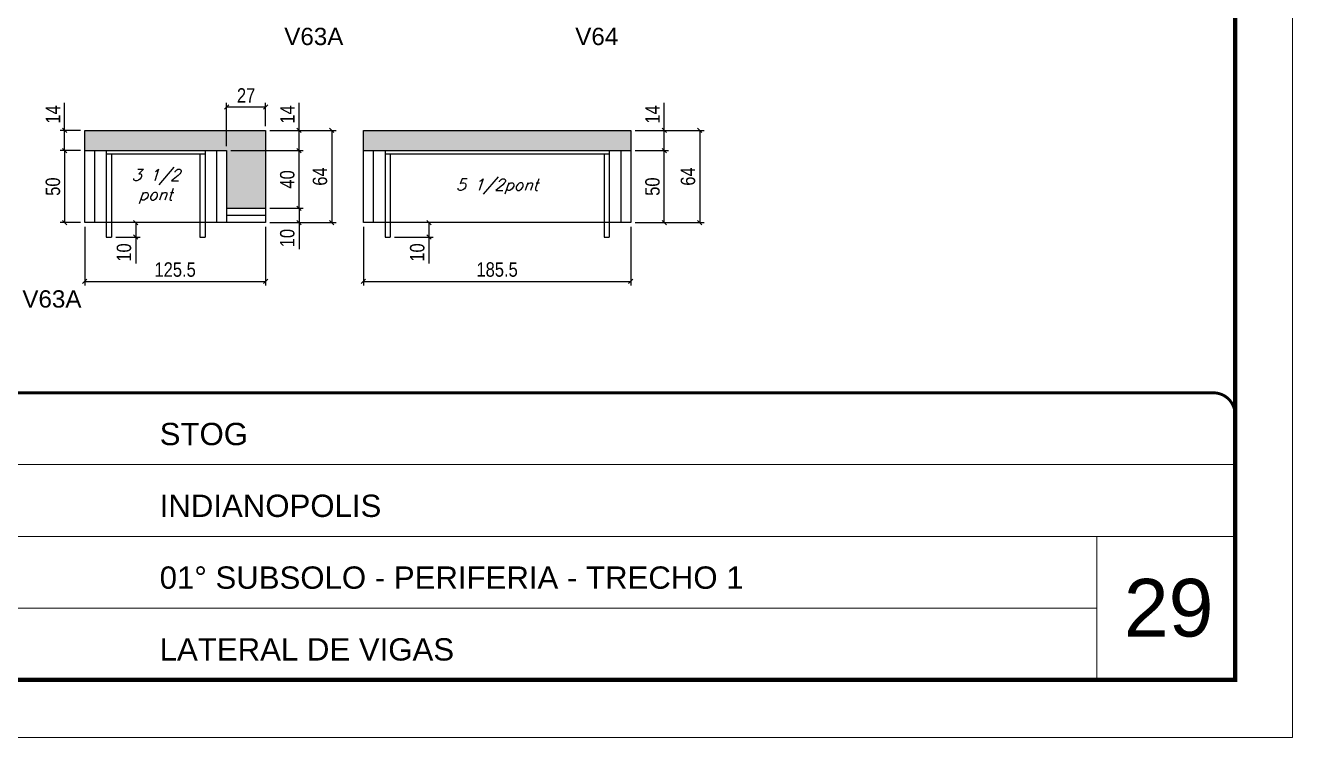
# Model space of a CAD drawing. Extents: x 0 to 6325, y 5574 to 19307.
# Drawn here: x 605 to 1485, y 9020 to 9514 of the extents above; entities that cross this region are included whole.
import ezdxf

# ---------------------------------------------------------------- set-up
doc = ezdxf.new("R2010")
doc.units = 0
doc.linetypes.add('CONTINUO', pattern=[0])
doc.linetypes.add('DASHED', pattern=[0.75, 0.5, -0.25])
for name, color, linetype in [('1', 1, 'Continuous'), ('5', 5, 'Continuous'), ('COTA', 241, 'Continuous'), ('Painéis', 200, 'Continuous'), ('SARR_2.2x10', 60, 'Continuous'), ('SARR_2.2x7', 40, 'Continuous'), ('SARR_3.5x7', 81, 'Continuous'), ('texto', 7, 'Continuous')]:
    doc.layers.add(name, color=color, linetype=linetype)
for name, color, linetype, lineweight in [('CARIMBO', 255, 'Continuous', 9), ('Folhas', 255, 'Continuous', 9), ('SARRAFO DE PRESSAO', 251, 'DASHED', 9)]:
    doc.layers.add(name, color=color, linetype=linetype, lineweight=lineweight)
doc.styles.add('arial', font='arial.ttf')
doc.styles.add('COTA TECNICA', font='techl___.ttf', dxfattribs={"height": 10})
doc.styles.add('Romans', font='romans.shx')
doc.styles.get("Standard").update_dxf_attribs({"font": 'arial.ttf'})
doc.dimstyles.new('PAINEL', dxfattribs={"dimtxt": 10, "dimasz": 3, "dimexe": 3, "dimexo": 3, "dimgap": 3, "dimtad": 1, "dimdec": 1, "dimzin": 12, "dimdsep": 46, "dimtxsty": 'COTA TECNICA', "dimblk1": 'OBLIQUE', "dimblk2": 'OBLIQUE', "dimsah": 1, "dimcen": 0.9, "dimclrd": 4, "dimclre": 4, "dimclrt": 240, "dimadec": 1, "dimazin": 3, "dimtfac": 1, "dimtdec": 1, "dimtmove": 0, "dimatfit": 3, "dimfxl": 1, "dimtolj": 1, "dimtzin": 12, "dimarcsym": 0})

# ---------------------------------------------------------------- blocks, each defined once
blk = doc.blocks.new('9999999999')
at = {"color": 30, "linetype": 'CONTINUO'}
for p, q in [((98564.56, 34379.64), (99583.98, 34379.64)), ((98564.56, 34329.83), (99487.98, 34329.83)), ((99583.98, 34329.83), (99487.98, 34329.83)), ((99487.98, 34329.83), (99487.98, 34230.21)), ((98564.56, 34280.02), (99487.98, 34280.02))]:
    blk.add_line(p, q, dxfattribs=at)
at = {"color": 30, "linetype": 'CONTINUO', "const_width": 2}
blk.add_lwpolyline([(99583.98, 34230.21), (99583.98, 34414.45, 0.414214), (99568.98, 34429.45), (98228.98, 34429.45, 0.414214), (98213.98, 34414.45), (98213.98, 34245.21, 0.414214), (98228.98, 34230.21), (99583.98, 34230.21)], format="xyb", dxfattribs=at)
at = {"layer": 'Folhas'}
blk.add_lwpolyline([(98138.98, 34190.21), (99623.98, 34190.21), (99623.98, 35240.21), (98138.98, 35240.21)], close=True, dxfattribs=at)
at = {"layer": 'Folhas', "color": 30, "const_width": 3}
blk.add_lwpolyline([(98213.98, 34230.21), (99583.98, 34230.21), (99583.98, 35200.21), (98213.98, 35200.21)], close=True, dxfattribs=at)
at = {"color": 7, "linetype": 'Continuous', "ltscale": 5, "style": 'arial'}
for s, height, p in [('STOG', 15.483, (98837.68, 34393.13)), ('INDIANOPOLIS', 15.4829, (98837.68, 34343.32)), ('01° SUBSOLO - PERIFERIA - TRECHO 1', 15.4829, (98837.68, 34293.51)), ('LATERAL DE VIGAS', 15.4829, (98837.68, 34243.7))]:
    blk.add_text(s, height=height, dxfattribs=at).set_placement(p)
blk = doc.blocks.new('_Oblique')
at = {"layer": '1', "color": 0, "lineweight": -2}
blk.add_line((-0.5, -0.5), (0.5, 0.5), dxfattribs=at)
blk = doc.blocks.new('*D3399')
at = {"layer": 'COTA', "color": 4, "lineweight": -2, "transparency": 16777216}
for p, q in [((646.67, 9374.28), (646.67, 9333.57)), ((772.17, 9374.28), (772.17, 9333.57)), ((646.67, 9336.57), (772.17, 9336.57))]:
    blk.add_line(p, q, dxfattribs=at)
at = {"layer": 'Defpoints', "color": 0, "transparency": 16777216}
for p in [(646.67, 9377.28), (772.17, 9377.28), (772.17, 9336.57)]:
    blk.add_point(p, dxfattribs=at)
at = {"layer": 'COTA', "color": 4, "lineweight": -2, "transparency": 16777216, "xscale": 3, "yscale": 3, "zscale": 3, "rotation": 180}
blk.add_blockref('_Oblique', (646.67, 9336.57), dxfattribs=at)
at = {"layer": 'COTA', "color": 4, "lineweight": -2, "transparency": 16777216, "xscale": 3, "yscale": 3, "zscale": 3}
blk.add_blockref('_Oblique', (772.17, 9336.57), dxfattribs=at)
at = {"layer": 'COTA', "color": 240, "transparency": 16777216, "insert": (709.42, 9344.68), "char_height": 10, "attachment_point": 5, "style": 'COTA TECNICA'}
blk.add_mtext('\\A1;125.5', dxfattribs=at)
blk = doc.blocks.new('*D3402')
at = {"layer": 'COTA', "color": 4, "lineweight": -2, "transparency": 16777216}
for p, q in [((775.17, 9387.28), (798.39, 9387.28)), ((795.39, 9387.28), (795.39, 9377.28)), ((775.17, 9377.28), (798.39, 9377.28)), ((795.39, 9377.28), (795.39, 9358.85))]:
    blk.add_line(p, q, dxfattribs=at)
at = {"layer": 'Defpoints', "color": 0, "transparency": 16777216}
for p in [(772.17, 9387.28), (795.39, 9387.28), (772.17, 9377.28)]:
    blk.add_point(p, dxfattribs=at)
at = {"layer": 'COTA', "color": 4, "lineweight": -2, "transparency": 16777216, "xscale": 3, "yscale": 3, "zscale": 3}
for p, rotation in [((795.39, 9387.28), 90), ((795.39, 9377.28), 270)]:
    blk.add_blockref('_Oblique', p, dxfattribs=dict(at, rotation=rotation))
at = {"layer": 'COTA', "color": 240, "transparency": 16777216, "insert": (787.29, 9366.57), "char_height": 10, "attachment_point": 5, "rotation": 90, "style": 'COTA TECNICA'}
blk.add_mtext('\\A1;10', dxfattribs=at)
blk = doc.blocks.new('*D3403')
at = {"layer": 'COTA', "color": 4, "lineweight": -2, "transparency": 16777216}
for p, q in [((795.39, 9441.28), (795.39, 9460.4)), ((775.17, 9441.28), (798.39, 9441.28)), ((795.39, 9427.28), (795.39, 9441.28)), ((748.17, 9427.28), (798.39, 9427.28))]:
    blk.add_line(p, q, dxfattribs=at)
at = {"layer": 'Defpoints', "color": 0, "transparency": 16777216}
for p in [(772.17, 9441.28), (795.39, 9441.28), (745.17, 9427.28)]:
    blk.add_point(p, dxfattribs=at)
at = {"layer": 'COTA', "color": 4, "lineweight": -2, "transparency": 16777216, "xscale": 3, "yscale": 3, "zscale": 3}
for p, rotation in [((795.39, 9441.28), 90), ((795.39, 9427.28), 270)]:
    blk.add_blockref('_Oblique', p, dxfattribs=dict(at, rotation=rotation))
at = {"layer": 'COTA', "color": 240, "transparency": 16777216, "insert": (787.32, 9452.34), "char_height": 10, "attachment_point": 5, "rotation": 90, "style": 'COTA TECNICA'}
blk.add_mtext('\\A1;14', dxfattribs=at)
blk = doc.blocks.new('*D4451')
at = {"layer": 'COTA', "color": 4, "lineweight": -2, "transparency": 16777216}
for p, q in [((682.05, 9377.28), (682.05, 9367.28)), ((668.17, 9367.28), (685.05, 9367.28)), ((682.05, 9367.28), (682.05, 9348.85))]:
    blk.add_line(p, q, dxfattribs=at)
at = {"layer": 'Defpoints', "color": 0, "transparency": 16777216}
for p in [(682.05, 9377.28), (682.05, 9377.28), (665.17, 9367.28)]:
    blk.add_point(p, dxfattribs=at)
at = {"layer": 'COTA', "color": 4, "lineweight": -2, "transparency": 16777216, "xscale": 3, "yscale": 3, "zscale": 3}
for p, rotation in [((682.05, 9377.28), 90), ((682.05, 9367.28), 270)]:
    blk.add_blockref('_Oblique', p, dxfattribs=dict(at, rotation=rotation))
at = {"layer": 'COTA', "color": 240, "transparency": 16777216, "insert": (673.95, 9356.57), "char_height": 10, "attachment_point": 5, "rotation": 90, "style": 'COTA TECNICA'}
blk.add_mtext('\\A1;10', dxfattribs=at)
blk = doc.blocks.new('*D3404')
at = {"layer": 'COTA', "color": 4, "lineweight": -2, "transparency": 16777216}
for p, q in [((643.67, 9427.28), (629.73, 9427.28)), ((632.73, 9427.28), (632.73, 9377.28)), ((643.67, 9377.28), (629.73, 9377.28))]:
    blk.add_line(p, q, dxfattribs=at)
at = {"layer": 'Defpoints', "color": 0, "transparency": 16777216}
for p in [(646.67, 9427.28), (632.73, 9377.28), (646.67, 9377.28)]:
    blk.add_point(p, dxfattribs=at)
at = {"layer": 'COTA', "color": 4, "lineweight": -2, "transparency": 16777216, "xscale": 3, "yscale": 3, "zscale": 3}
for p, rotation in [((632.73, 9427.28), 90), ((632.73, 9377.28), 270)]:
    blk.add_blockref('_Oblique', p, dxfattribs=dict(at, rotation=rotation))
at = {"layer": 'COTA', "color": 240, "transparency": 16777216, "insert": (624.62, 9402.28), "char_height": 10, "attachment_point": 5, "rotation": 90, "style": 'COTA TECNICA'}
blk.add_mtext('\\A1;50', dxfattribs=at)
blk = doc.blocks.new('*D4453')
at = {"layer": 'COTA', "color": 4, "lineweight": -2, "transparency": 16777216}
for p, q in [((748.17, 9427.28), (798.39, 9427.28)), ((795.39, 9387.28), (795.39, 9427.28)), ((775.17, 9387.28), (798.39, 9387.28))]:
    blk.add_line(p, q, dxfattribs=at)
at = {"layer": 'Defpoints', "color": 0, "transparency": 16777216}
for p in [(745.17, 9427.28), (795.39, 9427.28), (772.17, 9387.28)]:
    blk.add_point(p, dxfattribs=at)
at = {"layer": 'COTA', "color": 4, "lineweight": -2, "transparency": 16777216, "xscale": 3, "yscale": 3, "zscale": 3}
for p, rotation in [((795.39, 9427.28), 90), ((795.39, 9387.28), 270)]:
    blk.add_blockref('_Oblique', p, dxfattribs=dict(at, rotation=rotation))
at = {"layer": 'COTA', "color": 240, "transparency": 16777216, "insert": (787.29, 9407.28), "char_height": 10, "attachment_point": 5, "rotation": 90, "style": 'COTA TECNICA'}
blk.add_mtext('\\A1;40', dxfattribs=at)
blk = doc.blocks.new('*D4443')
at = {"layer": 'COTA', "color": 4, "lineweight": -2, "transparency": 16777216}
for p, q in [((632.73, 9441.28), (632.73, 9460.4)), ((643.67, 9441.28), (629.73, 9441.28)), ((632.73, 9427.28), (632.73, 9441.28)), ((643.67, 9427.28), (629.73, 9427.28))]:
    blk.add_line(p, q, dxfattribs=at)
at = {"layer": 'Defpoints', "color": 0, "transparency": 16777216}
for p in [(632.73, 9441.28), (646.67, 9441.28), (646.67, 9427.28)]:
    blk.add_point(p, dxfattribs=at)
at = {"layer": 'COTA', "color": 4, "lineweight": -2, "transparency": 16777216, "xscale": 3, "yscale": 3, "zscale": 3}
for p, rotation in [((632.73, 9441.28), 90), ((632.73, 9427.28), 270)]:
    blk.add_blockref('_Oblique', p, dxfattribs=dict(at, rotation=rotation))
at = {"layer": 'COTA', "color": 240, "transparency": 16777216, "insert": (624.66, 9452.34), "char_height": 10, "attachment_point": 5, "rotation": 90, "style": 'COTA TECNICA'}
blk.add_mtext('\\A1;14', dxfattribs=at)
blk = doc.blocks.new('*D4444')
at = {"layer": 'COTA', "color": 4, "lineweight": -2, "transparency": 16777216}
for p, q in [((775.17, 9441.28), (821.09, 9441.28)), ((818.09, 9441.28), (818.09, 9377.28)), ((775.17, 9377.28), (821.09, 9377.28))]:
    blk.add_line(p, q, dxfattribs=at)
at = {"layer": 'Defpoints', "color": 0, "transparency": 16777216}
for p in [(772.17, 9441.28), (772.17, 9377.28), (818.09, 9377.28)]:
    blk.add_point(p, dxfattribs=at)
at = {"layer": 'COTA', "color": 4, "lineweight": -2, "transparency": 16777216, "xscale": 3, "yscale": 3, "zscale": 3}
for p, rotation in [((818.09, 9441.28), 90), ((818.09, 9377.28), 270)]:
    blk.add_blockref('_Oblique', p, dxfattribs=dict(at, rotation=rotation))
at = {"layer": 'COTA', "color": 240, "transparency": 16777216, "insert": (809.99, 9409.28), "char_height": 10, "attachment_point": 5, "rotation": 90, "style": 'COTA TECNICA'}
blk.add_mtext('\\A1;64', dxfattribs=at)
blk = doc.blocks.new('*D3393')
at = {"layer": 'COTA', "color": 4, "lineweight": -2, "transparency": 16777216}
for p, q in [((745.17, 9430.28), (745.17, 9460.47)), ((772.17, 9457.47), (745.17, 9457.47)), ((772.17, 9444.28), (772.17, 9460.47))]:
    blk.add_line(p, q, dxfattribs=at)
at = {"layer": 'Defpoints', "color": 0, "transparency": 16777216}
for p in [(745.17, 9457.47), (772.17, 9441.28), (745.17, 9427.28)]:
    blk.add_point(p, dxfattribs=at)
at = {"layer": 'COTA', "color": 4, "lineweight": -2, "transparency": 16777216, "xscale": 3, "yscale": 3, "zscale": 3, "rotation": 180}
blk.add_blockref('_Oblique', (745.17, 9457.47), dxfattribs=at)
at = {"layer": 'COTA', "color": 4, "lineweight": -2, "transparency": 16777216, "xscale": 3, "yscale": 3, "zscale": 3}
blk.add_blockref('_Oblique', (772.17, 9457.47), dxfattribs=at)
at = {"layer": 'COTA', "color": 240, "transparency": 16777216, "insert": (758.67, 9465.55), "char_height": 10, "attachment_point": 5, "style": 'COTA TECNICA'}
blk.add_mtext('\\A1;27', dxfattribs=at)
blk = doc.blocks.new('*D3394')
at = {"layer": 'COTA', "color": 4, "lineweight": -2, "transparency": 16777216}
for p, q in [((840.13, 9374.28), (840.13, 9333.57)), ((1025.63, 9374.28), (1025.63, 9333.57)), ((840.13, 9336.57), (1025.63, 9336.57))]:
    blk.add_line(p, q, dxfattribs=at)
at = {"layer": 'Defpoints', "color": 0, "transparency": 16777216}
for p in [(840.13, 9377.28), (1025.63, 9377.28), (1025.63, 9336.57)]:
    blk.add_point(p, dxfattribs=at)
at = {"layer": 'COTA', "color": 4, "lineweight": -2, "transparency": 16777216, "xscale": 3, "yscale": 3, "zscale": 3, "rotation": 180}
blk.add_blockref('_Oblique', (840.13, 9336.57), dxfattribs=at)
at = {"layer": 'COTA', "color": 4, "lineweight": -2, "transparency": 16777216, "xscale": 3, "yscale": 3, "zscale": 3}
blk.add_blockref('_Oblique', (1025.63, 9336.57), dxfattribs=at)
at = {"layer": 'COTA', "color": 240, "transparency": 16777216, "insert": (932.88, 9344.7), "char_height": 10, "attachment_point": 5, "style": 'COTA TECNICA'}
blk.add_mtext('\\A1;185.5', dxfattribs=at)
blk = doc.blocks.new('*D3395')
at = {"layer": 'COTA', "color": 4, "lineweight": -2, "transparency": 16777216}
for p, q in [((1028.63, 9427.28), (1051.85, 9427.28)), ((1048.85, 9377.28), (1048.85, 9427.28)), ((1028.63, 9377.28), (1051.85, 9377.28))]:
    blk.add_line(p, q, dxfattribs=at)
at = {"layer": 'Defpoints', "color": 0, "transparency": 16777216}
for p in [(1025.63, 9427.28), (1048.85, 9427.28), (1025.63, 9377.28)]:
    blk.add_point(p, dxfattribs=at)
at = {"layer": 'COTA', "color": 4, "lineweight": -2, "transparency": 16777216, "xscale": 3, "yscale": 3, "zscale": 3}
for p, rotation in [((1048.85, 9427.28), 90), ((1048.85, 9377.28), 270)]:
    blk.add_blockref('_Oblique', p, dxfattribs=dict(at, rotation=rotation))
at = {"layer": 'COTA', "color": 240, "transparency": 16777216, "insert": (1040.74, 9402.28), "char_height": 10, "attachment_point": 5, "rotation": 90, "style": 'COTA TECNICA'}
blk.add_mtext('\\A1;50', dxfattribs=at)
blk = doc.blocks.new('*D3396')
at = {"layer": 'COTA', "color": 4, "lineweight": -2, "transparency": 16777216}
for p, q in [((1048.85, 9441.28), (1048.85, 9460.4)), ((1028.63, 9441.28), (1051.85, 9441.28)), ((1048.85, 9427.28), (1048.85, 9441.28)), ((1028.63, 9427.28), (1051.85, 9427.28))]:
    blk.add_line(p, q, dxfattribs=at)
at = {"layer": 'Defpoints', "color": 0, "transparency": 16777216}
for p in [(1025.63, 9441.28), (1048.85, 9441.28), (1025.63, 9427.28)]:
    blk.add_point(p, dxfattribs=at)
at = {"layer": 'COTA', "color": 4, "lineweight": -2, "transparency": 16777216, "xscale": 3, "yscale": 3, "zscale": 3}
for p, rotation in [((1048.85, 9441.28), 90), ((1048.85, 9427.28), 270)]:
    blk.add_blockref('_Oblique', p, dxfattribs=dict(at, rotation=rotation))
at = {"layer": 'COTA', "color": 240, "transparency": 16777216, "insert": (1040.78, 9452.34), "char_height": 10, "attachment_point": 5, "rotation": 90, "style": 'COTA TECNICA'}
blk.add_mtext('\\A1;14', dxfattribs=at)
blk = doc.blocks.new('*D4445')
at = {"layer": 'COTA', "color": 4, "lineweight": -2, "transparency": 16777216}
for p, q in [((885.59, 9377.28), (885.59, 9367.28)), ((861.63, 9367.28), (888.59, 9367.28)), ((885.59, 9367.28), (885.59, 9348.85))]:
    blk.add_line(p, q, dxfattribs=at)
at = {"layer": 'Defpoints', "color": 0, "transparency": 16777216}
for p in [(885.59, 9377.28), (885.59, 9377.28), (858.63, 9367.28)]:
    blk.add_point(p, dxfattribs=at)
at = {"layer": 'COTA', "color": 4, "lineweight": -2, "transparency": 16777216, "xscale": 3, "yscale": 3, "zscale": 3}
for p, rotation in [((885.59, 9377.28), 90), ((885.59, 9367.28), 270)]:
    blk.add_blockref('_Oblique', p, dxfattribs=dict(at, rotation=rotation))
at = {"layer": 'COTA', "color": 240, "transparency": 16777216, "insert": (877.48, 9356.57), "char_height": 10, "attachment_point": 5, "rotation": 90, "style": 'COTA TECNICA'}
blk.add_mtext('\\A1;10', dxfattribs=at)
blk = doc.blocks.new('*D3392')
at = {"layer": 'COTA', "color": 4, "lineweight": -2, "transparency": 16777216}
for p, q in [((1028.63, 9441.28), (1076.49, 9441.28)), ((1073.49, 9441.28), (1073.49, 9377.28)), ((1028.63, 9377.28), (1076.49, 9377.28))]:
    blk.add_line(p, q, dxfattribs=at)
at = {"layer": 'Defpoints', "color": 0, "transparency": 16777216}
for p in [(1025.63, 9441.28), (1025.63, 9377.28), (1073.49, 9377.28)]:
    blk.add_point(p, dxfattribs=at)
at = {"layer": 'COTA', "color": 4, "lineweight": -2, "transparency": 16777216, "xscale": 3, "yscale": 3, "zscale": 3}
for p, rotation in [((1073.49, 9441.28), 90), ((1073.49, 9377.28), 270)]:
    blk.add_blockref('_Oblique', p, dxfattribs=dict(at, rotation=rotation))
at = {"layer": 'COTA', "color": 240, "transparency": 16777216, "insert": (1065.39, 9409.28), "char_height": 10, "attachment_point": 5, "rotation": 90, "style": 'COTA TECNICA'}
blk.add_mtext('\\A1;64', dxfattribs=at)

msp = doc.modelspace()

# ---------------------------------------------------------------- hatches: boundary and pattern name
at = {"layer": 'COTA'}
h = msp.add_hatch(dxfattribs=at)
h.set_pattern_fill('AR-CONC', color=256, scale=0.03)
h.set_pattern_definition([(50, (18.2207, 1148.575), (5.46554, -0.4781726), [0.5715, -6.2865]), (355, (18.221, 1148.575), (-1.0573026, 5.7317054), [0.4572, -5.0292175]), (100.451445, (18.676, 1148.535), (4.4082374, 5.2535326), [0.4857003, -5.3427073]), (46.1842, (18.221, 1150.099), (8.132371, -1.26127), [0.85725, -9.42975]), (96.63556, (18.8984, 1149.994), (7.122124, 7.422784), [0.728551, -8.014068]), (351.18415, (18.221, 1150.099), (7.122124, 7.422784), [0.685799, -7.543792]), (21, (18.9827, 1149.718), (4.5484317, -3.067956), [0.5715, -6.2865]), (326, (18.983, 1149.718), (1.854061, 5.525639), [0.4572, -5.0292]), (71.451445, (19.362, 1149.4624), (6.4024926, 2.457683), [0.4857003, -5.342698]), (37.5, (18.2207, 1148.5751), (0.0926581, 2.53665117), [0, -4.96824, 0, -5.1054, 0, -5.04825]), (7.5, (18.2207, 1148.575), (2.0045899, 3.00541724), [0, -2.91084, 0, -4.85394, 0, -1.92405]), (327.5, (16.5215, 1148.5751), (4.06771786, -0.1718623), [0, -1.905, 0, -5.9436, 0, -7.8867]), (317.5, (15.7595, 1148.575), (4.4438754, 0.7627947), [0, -2.4765, 0, -3.94716, 0, -5.6007])])
h.paths.add_polyline_path([(772.17, 9441.28), (646.67, 9441.28), (646.67, 9427.28), (745.17, 9427.28), (745.17, 9387.28), (772.17, 9387.28)])
h = msp.add_hatch(dxfattribs=at)
h.set_pattern_fill('AR-CONC', color=256, scale=0.03)
h.set_pattern_definition([(50, (457.0448, 966.453), (5.46554, -0.4781726), [0.5715, -6.2865]), (355, (457.045, 966.453), (-1.0573026, 5.7317054), [0.4572, -5.0292175]), (100.451445, (457.5, 966.413), (4.4082374, 5.2535326), [0.4857003, -5.3427073]), (46.1842, (457.045, 967.977), (8.132371, -1.26127), [0.85725, -9.42975]), (96.63556, (457.7225, 967.872), (7.122124, 7.422784), [0.728551, -8.014068]), (351.18415, (457.045, 967.977), (7.122124, 7.422784), [0.685799, -7.543792]), (21, (457.8068, 967.596), (4.5484317, -3.067956), [0.5715, -6.2865]), (326, (457.807, 967.596), (1.854061, 5.525639), [0.4572, -5.0292]), (71.451445, (458.186, 967.34), (6.4024926, 2.457683), [0.4857003, -5.342698]), (37.5, (457.0448, 966.453), (0.0926581, 2.53665117), [0, -4.96824, 0, -5.1054, 0, -5.04825]), (7.5, (457.0448, 966.453), (2.0045899, 3.00541724), [0, -2.91084, 0, -4.85394, 0, -1.92405]), (327.5, (455.3455, 966.453), (4.06771786, -0.1718623), [0, -1.905, 0, -5.9436, 0, -7.8867]), (317.5, (454.5835, 966.453), (4.4438754, 0.7627947), [0, -2.4765, 0, -3.94716, 0, -5.6007])])
h.paths.add_polyline_path([(1025.63, 9441.28), (840.13, 9441.28), (840.13, 9427.28), (1025.63, 9427.28)])

# ---------------------------------------------------------------- linework, layer by layer
for p, q in [((646.67, 9427.28), (646.67, 9441.28)), ((646.67, 9441.28), (772.17, 9441.28)), ((772.17, 9441.28), (772.17, 9387.28)), ((840.13, 9427.28), (840.13, 9441.28)), ((840.13, 9441.28), (1025.63, 9441.28)), ((1025.63, 9441.28), (1025.63, 9427.28)), ((745.17, 9387.28), (745.17, 9377.28)), ((661.67, 9367.28), (665.17, 9367.28)), ((726.67, 9367.28), (730.17, 9367.28)), ((855.13, 9367.28), (858.63, 9367.28)), ((1007.13, 9367.28), (1010.63, 9367.28))]:
    msp.add_line(p, q, dxfattribs=at)
at = {"layer": 'Painéis', "linetype": 'ByBlock'}
for p, q in [((646.67, 9427.28), (745.17, 9427.28)), ((646.67, 9377.28), (646.67, 9427.28)), ((745.17, 9427.28), (745.17, 9387.28)), ((840.13, 9427.28), (1025.63, 9427.28)), ((840.13, 9377.28), (840.13, 9427.28)), ((1025.63, 9427.28), (1025.63, 9377.28)), ((745.17, 9387.28), (772.17, 9387.28)), ((772.17, 9387.28), (772.17, 9377.28)), ((772.17, 9377.28), (646.67, 9377.28)), ((1025.63, 9377.28), (840.13, 9377.28))]:
    msp.add_line(p, q, dxfattribs=at)
at = {"layer": 'SARR_2.2x10'}
msp.add_line((772.17, 9382.28), (745.17, 9382.28), dxfattribs=at)
at = {"layer": 'SARR_2.2x7', "linetype": 'Continuous'}
for p, q in [((653.67, 9377.28), (653.67, 9427.28)), ((661.67, 9425.08), (730.17, 9425.08)), ((738.17, 9427.28), (738.17, 9377.28)), ((847.13, 9377.28), (847.13, 9427.28)), ((855.13, 9425.08), (1010.63, 9425.08)), ((1018.63, 9427.28), (1018.63, 9377.28))]:
    msp.add_line(p, q, dxfattribs=at)
at = {"layer": 'SARR_3.5x7'}
for p, q in [((661.67, 9427.28), (661.67, 9367.28)), ((665.17, 9425.08), (665.17, 9367.28)), ((726.67, 9425.08), (726.67, 9367.28)), ((730.17, 9427.28), (730.17, 9367.28)), ((855.13, 9427.28), (855.13, 9367.28)), ((858.63, 9425.08), (858.63, 9367.28)), ((1007.13, 9425.08), (1007.13, 9367.28)), ((1010.63, 9427.28), (1010.63, 9367.28))]:
    msp.add_line(p, q, dxfattribs=at)

# ---------------------------------------------------------------- block references
at = {"layer": 'SARRAFO DE PRESSAO', "color": 6, "linetype": 'ByBlock'}
msp.add_blockref('9999999999', (-98138.98, -25170.23), dxfattribs=at)

# ---------------------------------------------------------------- texts
at = {"layer": '5', "linetype": 'Continuous'}
for s, rotation, p in [('V63A', 0.00004, (785.16, 9500.48)), ('V64', 0.00004, (987.11, 9500.48)), ('V63A', 359.99996, (603.4, 9318.36))]:
    msp.add_text(s, height=12, rotation=rotation, dxfattribs=at).set_placement(p)
at = {"layer": 'CARIMBO', "style": 'arial'}
msp.add_text('29', height=40, dxfattribs=at).set_placement((1367.86, 9090.12))
at = {"layer": 'texto', "color": 2, "char_height": 8, "attachment_point": 5, "style": 'Romans'}
for s, insert in [('{\\Q19;\\C256;3 1/2\\Ppont}', (695.92, 9402.28)), ('{\\Q19;\\C256;5 1/2pont}', (932.88, 9402.28))]:
    msp.add_mtext(s, dxfattribs=dict(at, insert=insert))

# ---------------------------------------------------------------- dimensions: what is measured, and where the dimension line sits
at = {"layer": 'COTA'}
for base, p1, p2, picture, middle in [((745.17, 9457.47), (772.17, 9441.28), (745.17, 9427.28), '*D3393', (758.67, 9465.55)), ((772.17, 9336.57), (646.67, 9377.28), (772.17, 9377.28), '*D3399', (709.42, 9344.68)), ((1025.63, 9336.57), (840.13, 9377.28), (1025.63, 9377.28), '*D3394', (932.88, 9344.7))]:
    dim = msp.add_linear_dim(base=base, p1=p1, p2=p2, dimstyle='PAINEL', dxfattribs=at)
    dim.commit()
    dim.dimension.update_dxf_attribs({"geometry": picture, "text_midpoint": middle})
for base, p1, p2, picture, middle in [((632.73, 9441.28), (646.67, 9427.28), (646.67, 9441.28), '*D4443', (624.66, 9452.34)), ((795.39, 9441.28), (745.17, 9427.28), (772.17, 9441.28), '*D3403', (787.32, 9452.34)), ((1048.85, 9441.28), (1025.63, 9427.28), (1025.63, 9441.28), '*D3396', (1040.78, 9452.34)), ((818.09, 9377.28), (772.17, 9441.28), (772.17, 9377.28), '*D4444', (809.99, 9409.28)), ((1073.49, 9377.28), (1025.63, 9441.28), (1025.63, 9377.28), '*D3392', (1065.39, 9409.28)), ((632.73, 9377.28), (646.67, 9427.28), (646.67, 9377.28), '*D3404', (624.62, 9402.28)), ((795.39, 9427.28), (772.17, 9387.28), (745.17, 9427.28), '*D4453', (787.29, 9407.28)), ((1048.85, 9427.28), (1025.63, 9377.28), (1025.63, 9427.28), '*D3395', (1040.74, 9402.28))]:
    dim = msp.add_linear_dim(base=base, p1=p1, p2=p2, angle=90, dimstyle='PAINEL', dxfattribs=at)
    dim.commit()
    dim.dimension.update_dxf_attribs({"geometry": picture, "text_midpoint": middle})
for base, p1, p2, picture, middle in [((795.39, 9387.28), (772.17, 9377.28), (772.17, 9387.28), '*D3402', (795.39, 9366.57)), ((682.05, 9377.28), (665.17, 9367.28), (682.05, 9377.28), '*D4451', (682.05, 9356.57)), ((885.59, 9377.28), (858.63, 9367.28), (885.59, 9377.28), '*D4445', (885.59, 9356.57))]:
    dim = msp.add_linear_dim(base=base, p1=p1, p2=p2, angle=90, dimstyle='PAINEL', dxfattribs=at)
    dim.commit()
    dim.dimension.update_dxf_attribs({"geometry": picture, "text_midpoint": middle, "dimtype": 160})

doc.saveas('drawing.dxf')
